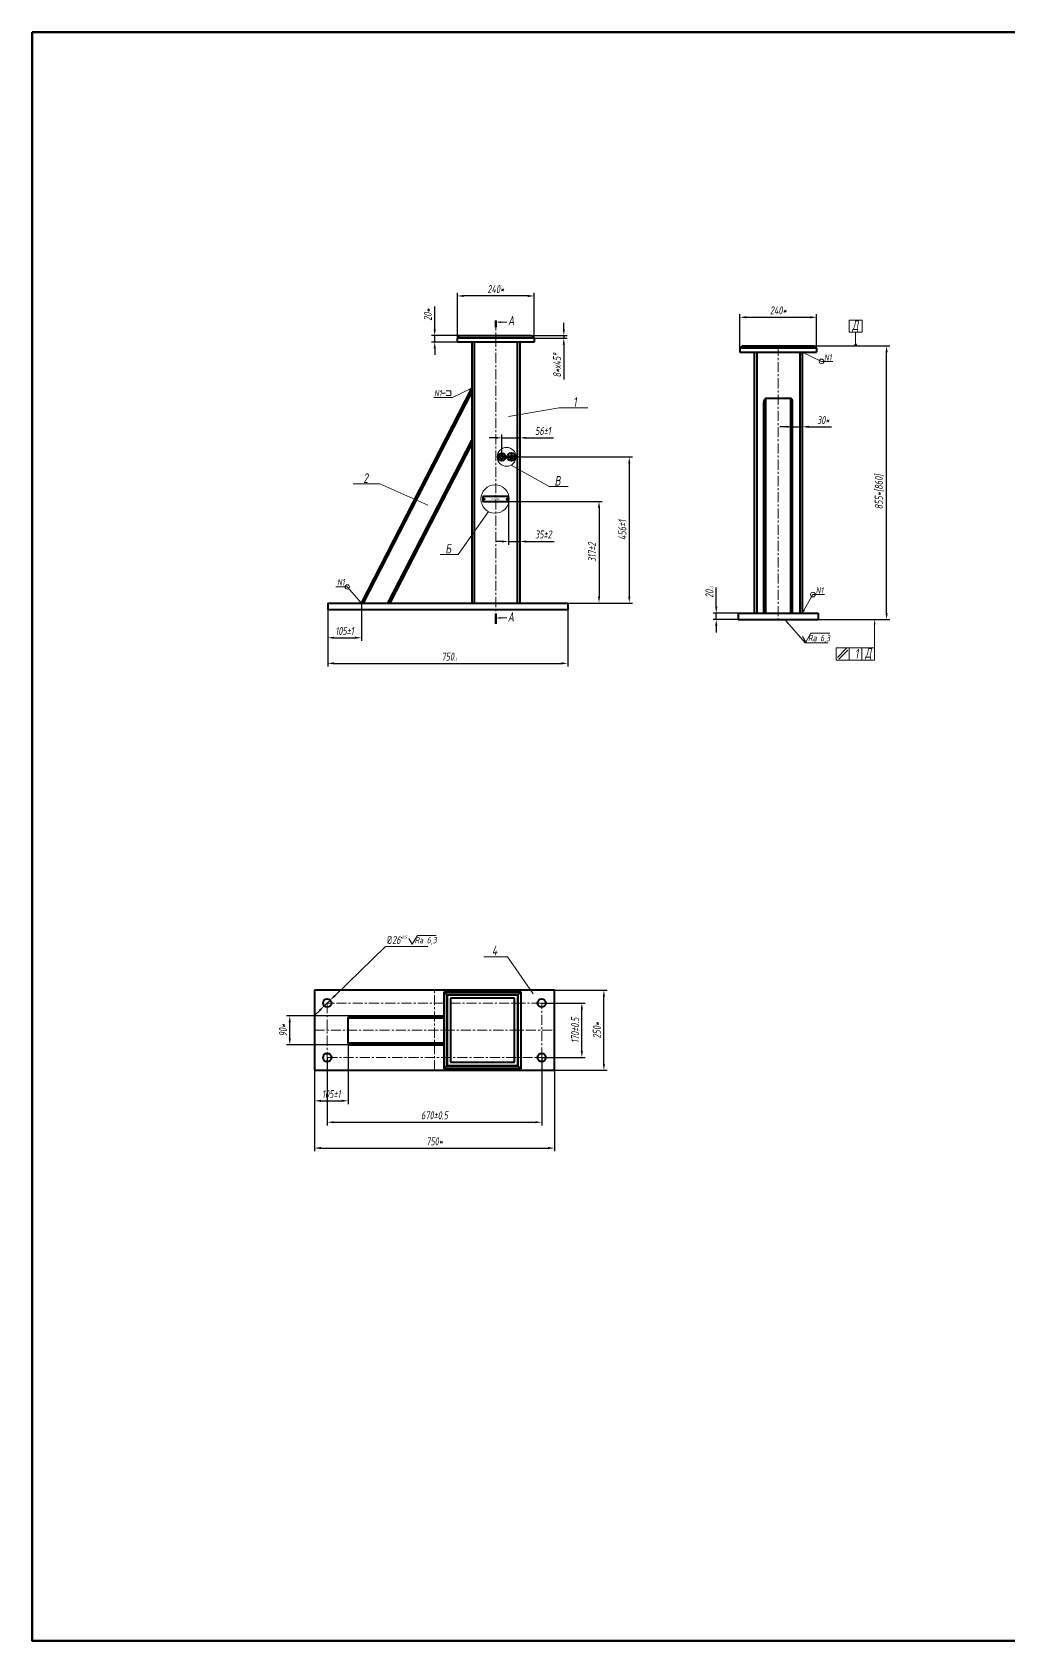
# Model space of a CAD drawing. Header units: millimetres. Extents: x 46486 to 69721, y 30372 to 52690.
# Drawn here: x 46486 to 49537, y 31517 to 36541 of the extents above; entities that cross this region are included whole.
import ezdxf

# ---------------------------------------------------------------- set-up
doc = ezdxf.new("R2010")
doc.units = ezdxf.units.MM
doc.linetypes.add('CENTER', pattern=[50.8, 31.75, -6.35, 6.35, -6.35])
doc.layers.add('РАЗМЕРЫ', color=7, linetype='Continuous', lineweight=18)
doc.styles.get("Standard").update_dxf_attribs({"font": 'simplex.shx', "width": 0.7, "oblique": 10})
doc.dimstyles.new('STAND1', dxfattribs={"dimtxt": 5, "dimasz": 4, "dimexe": 2, "dimexo": 0, "dimgap": 2, "dimtad": 1, "dimdec": 0, "dimzin": 0, "dimdsep": 46, "dimtxsty": 'Standard', "dimcen": 0, "dimadec": 0, "dimazin": 0, "dimtfac": 1, "dimtdec": 0, "dimtmove": 0, "dimatfit": 3, "dimfxl": 3, "dimtolj": 1, "dimtzin": 0, "dimarcsym": 1})
doc.dimstyles.new('Stand2', dxfattribs={"dimtxt": 10, "dimasz": 8, "dimexe": 4, "dimexo": 0, "dimgap": 4, "dimtad": 1, "dimdec": 0, "dimzin": 0, "dimdsep": 46, "dimtxsty": 'Standard', "dimcen": 0, "dimadec": 0, "dimazin": 0, "dimtfac": 1, "dimtdec": 0, "dimtmove": 0, "dimatfit": 3, "dimfxl": 0.18, "dimtolj": 1, "dimtzin": 0, "dimarcsym": 0})
doc.dimstyles.new('Stand4', dxfattribs={"dimtxt": 20, "dimasz": 16, "dimexe": 8, "dimexo": 0, "dimgap": 8, "dimtad": 1, "dimdec": 0, "dimzin": 0, "dimdsep": 46, "dimtxsty": 'Standard', "dimcen": 0, "dimadec": 0, "dimazin": 0, "dimtfac": 1, "dimtdec": 0, "dimtmove": 0, "dimatfit": 3, "dimfxl": 0.18, "dimtolj": 1, "dimtzin": 0, "dimarcsym": 0})
doc.dimstyles.new('Stand5', dxfattribs={"dimtxt": 25, "dimasz": 20, "dimexe": 10, "dimexo": 0, "dimgap": 8, "dimtad": 1, "dimdec": 0, "dimzin": 0, "dimdsep": 46, "dimtxsty": 'Standard', "dimcen": 0, "dimadec": 0, "dimazin": 0, "dimtfac": 1, "dimtdec": 0, "dimtmove": 0, "dimatfit": 3, "dimfxl": 0.18, "dimtolj": 1, "dimtzin": 0, "dimarcsym": 0})

# ---------------------------------------------------------------- blocks, each defined once
blk = doc.blocks.new('*D5981')
at = {"layer": 'РАЗМЕРЫ', "color": 0, "lineweight": 18, "insert": (47807.2, 34580.7), "char_height": 10, "attachment_point": 5, "rotation": 359.8985}
blk.add_mtext('\\A1;-1', dxfattribs=at)
blk = doc.blocks.new('*D5982')
at = {"layer": 'РАЗМЕРЫ', "color": 0, "lineweight": 18, "insert": (47981.3, 34714.2), "char_height": 30, "attachment_point": 5, "rotation": 359.8985}
blk.add_mtext('\\A1;А', dxfattribs=at)
blk = doc.blocks.new('*D5983')
at = {"layer": 'РАЗМЕРЫ', "color": 0, "lineweight": 18, "insert": (47982, 35639.6), "char_height": 30, "attachment_point": 5, "rotation": 359.8985}
blk.add_mtext('\\A1;А', dxfattribs=at)
blk = doc.blocks.new('*D5984')
at = {"layer": 'РАЗМЕРЫ', "color": 0, "lineweight": 18, "insert": (47753.4, 35412.8), "char_height": 20, "attachment_point": 5, "rotation": 359.8985}
blk.add_mtext('\\A1;N1', dxfattribs=at)
blk = doc.blocks.new('*D5985')
at = {"layer": 'РАЗМЕРЫ', "color": 0, "lineweight": 18, "insert": (48971.6, 35524.3), "char_height": 20, "attachment_point": 5, "rotation": 359.8985}
blk.add_mtext('\\A1;N1', dxfattribs=at)
blk = doc.blocks.new('*D5986')
at = {"layer": 'РАЗМЕРЫ', "color": 0, "lineweight": 18, "insert": (48945.8, 34797.3), "char_height": 20, "attachment_point": 5, "rotation": 359.8985}
blk.add_mtext('\\A1;N1', dxfattribs=at)
blk = doc.blocks.new('*D5987')
at = {"layer": 'РАЗМЕРЫ', "color": 0, "lineweight": 18, "insert": (48181.3, 35385.9), "char_height": 30, "attachment_point": 5, "rotation": 359.8985}
blk.add_mtext('\\A1;1', dxfattribs=at)
blk = doc.blocks.new('*D5988')
at = {"layer": 'РАЗМЕРЫ', "color": 0, "lineweight": 18, "insert": (47527.7, 35147.9), "char_height": 30, "attachment_point": 5, "rotation": 359.8985}
blk.add_mtext('\\A1;2', dxfattribs=at)
blk = doc.blocks.new('*D5989')
at = {"layer": 'РАЗМЕРЫ', "color": 0, "lineweight": 18, "insert": (49057.5, 35622), "char_height": 30, "attachment_point": 5, "rotation": 359.8985}
blk.add_mtext('\\A1;Д', dxfattribs=at)
blk = doc.blocks.new('*D5990')
at = {"layer": 'РАЗМЕРЫ', "color": 0, "lineweight": 18, "insert": (49098, 34599.1), "char_height": 30, "attachment_point": 5, "rotation": 359.8985}
blk.add_mtext('\\A1;Д', dxfattribs=at)
blk = doc.blocks.new('*D5991')
at = {"layer": 'РАЗМЕРЫ', "color": 0, "lineweight": 18, "insert": (49061.7, 34599.3), "char_height": 30, "attachment_point": 5, "rotation": 359.8985}
blk.add_mtext('\\A1;1', dxfattribs=at)
blk = doc.blocks.new('*D5992')
at = {"layer": 'РАЗМЕРЫ', "color": 0, "lineweight": 18, "insert": (48944.4, 34646.1), "char_height": 20, "attachment_point": 5, "rotation": 359.8985}
blk.add_mtext('\\A1;Ra 6,3', dxfattribs=at)
blk = doc.blocks.new('*D5993')
at = {"layer": 'РАЗМЕРЫ', "color": 0, "lineweight": 18, "insert": (48609.8, 34804), "char_height": 10, "attachment_point": 5, "rotation": 89.8985}
blk.add_mtext('\\A1;-1', dxfattribs=at)
blk = doc.blocks.new('*D6054')
at = {"layer": 'РАЗМЕРЫ', "color": 0, "lineweight": 18, "insert": (47785.5, 34927.7), "char_height": 30, "attachment_point": 5, "rotation": 359.8985}
blk.add_mtext('\\A1;Б', dxfattribs=at)
blk = doc.blocks.new('*D6055')
at = {"layer": 'РАЗМЕРЫ', "color": 0, "lineweight": 18, "insert": (48127.1, 35139.4), "char_height": 30, "attachment_point": 5, "rotation": 359.8985}
blk.add_mtext('\\A1;В', dxfattribs=at)
blk = doc.blocks.new('*D6061')
at = {"layer": 'РАЗМЕРЫ', "color": 0, "lineweight": 18, "insert": (47450.3, 34822.8), "char_height": 20, "attachment_point": 5, "rotation": 359.8985}
blk.add_mtext('\\A1;N1', dxfattribs=at)
blk = doc.blocks.new('*D6066')
at = {"layer": 'РАЗМЕРЫ', "color": 0, "lineweight": 18, "insert": (47930.3, 33672.5), "char_height": 30, "attachment_point": 5, "rotation": 359.8985}
blk.add_mtext('\\A1;4', dxfattribs=at)
blk = doc.blocks.new('*D6067')
at = {"layer": 'РАЗМЕРЫ', "color": 0, "lineweight": 18, "insert": (47615.5, 33705.5), "char_height": 25, "attachment_point": 5, "rotation": 359.8985}
blk.add_mtext('\\A1;{\\Q0;%%C}26', dxfattribs=at)
blk = doc.blocks.new('*D6068')
at = {"layer": 'РАЗМЕРЫ', "color": 0, "lineweight": 18, "insert": (47715.1, 33702.6), "char_height": 20, "attachment_point": 5, "rotation": 359.8985}
blk.add_mtext('\\A1;Ra 6,3', dxfattribs=at)
blk = doc.blocks.new('*D6069')
at = {"layer": 'РАЗМЕРЫ', "color": 0, "lineweight": 18, "insert": (47646.4, 33712.8), "char_height": 10, "attachment_point": 5, "rotation": 359.8985}
blk.add_mtext('\\A1;-0,5', dxfattribs=at)
blk = doc.blocks.new('*D6114')
at = {"layer": 'DEFPOINTS', "color": 0, "lineweight": 18}
for p in [(47743.5, 35592.8), (47814.5, 35572.8), (47822.5, 35592.8)]:
    blk.add_point(p, dxfattribs=at)
at = {"layer": 'РАЗМЕРЫ', "color": 0, "lineweight": -2}
for p, q in [((47743.5, 35612.8), (47743.5, 35684)), ((47743.5, 35612.8), (47743.5, 35684)), ((47822.5, 35592.8), (47733.5, 35592.8)), ((47814.5, 35572.8), (47733.5, 35572.8)), ((47743.5, 35572.8), (47743.5, 35592.8)), ((47743.5, 35552.8), (47743.5, 35532.8))]:
    blk.add_line(p, q, dxfattribs=at)
at = {"layer": 'РАЗМЕРЫ', "color": 0, "lineweight": 18}
for points in [[(47740.1, 35612.8), (47746.8, 35612.8), (47743.5, 35592.8)], [(47746.8, 35552.8), (47740.1, 35552.8), (47743.5, 35572.8)]]:
    blk.add_solid(points, dxfattribs=at)
at = {"layer": 'РАЗМЕРЫ', "color": 0, "lineweight": 18, "insert": (47722, 35658.4), "char_height": 25, "attachment_point": 5, "rotation": 90}
blk.add_mtext('\\A1;20*', dxfattribs=at)
blk = doc.blocks.new('*D6115')
at = {"layer": 'DEFPOINTS', "color": 0, "lineweight": 18}
for p in [(47814.1, 35716.8), (47814.1, 35572.8), (48054.1, 35572.8)]:
    blk.add_point(p, dxfattribs=at)
at = {"layer": 'РАЗМЕРЫ', "color": 0, "lineweight": -2}
for p, q in [((47814.1, 35572.8), (47814.1, 35726.8)), ((48054.1, 35572.8), (48054.1, 35726.8)), ((48034.1, 35716.8), (47834.1, 35716.8))]:
    blk.add_line(p, q, dxfattribs=at)
at = {"layer": 'РАЗМЕРЫ', "color": 0, "lineweight": 18}
for points in [[(47834.1, 35720.1), (47834.1, 35713.4), (47814.1, 35716.8)], [(48034.1, 35713.4), (48034.1, 35720.1), (48054.1, 35716.8)]]:
    blk.add_solid(points, dxfattribs=at)
at = {"layer": 'РАЗМЕРЫ', "color": 0, "lineweight": 18, "insert": (47934.1, 35738.2), "char_height": 25, "attachment_point": 5}
blk.add_mtext('\\A1;240*', dxfattribs=at)
blk = doc.blocks.new('*D6118')
at = {"layer": 'DEFPOINTS', "color": 0, "lineweight": 18}
for p in [(48046.1, 35592.8), (48054.1, 35584.8), (48146.8, 35584.8)]:
    blk.add_point(p, dxfattribs=at)
at = {"layer": 'РАЗМЕРЫ', "color": 0, "lineweight": -2}
for p, q in [((48146.8, 35612.8), (48146.8, 35632.8)), ((48046.1, 35592.8), (48156.8, 35592.8)), ((48054.1, 35584.8), (48156.8, 35584.8)), ((48146.8, 35592.8), (48146.8, 35584.8)), ((48146.8, 35564.8), (48146.8, 35455.5)), ((48146.8, 35564.8), (48146.8, 35455.5))]:
    blk.add_line(p, q, dxfattribs=at)
at = {"layer": 'РАЗМЕРЫ', "color": 0, "lineweight": 18}
for points in [[(48143.4, 35612.8), (48150.1, 35612.8), (48146.8, 35592.8)], [(48150.1, 35564.8), (48143.4, 35564.8), (48146.8, 35584.8)]]:
    blk.add_solid(points, dxfattribs=at)
at = {"layer": 'РАЗМЕРЫ', "color": 0, "lineweight": 18, "insert": (48125.8, 35500.1), "char_height": 25, "attachment_point": 5, "rotation": 90}
blk.add_mtext('\\A1;8*х45%%d', dxfattribs=at)
blk = doc.blocks.new('*D6121')
at = {"layer": 'DEFPOINTS', "color": 0, "lineweight": 18}
for p in [(47409.1, 34747.8), (47514.2, 34757.8), (47514.2, 34649.3)]:
    blk.add_point(p, dxfattribs=at)
at = {"layer": 'РАЗМЕРЫ', "color": 0, "lineweight": -2}
for p, q in [((47409.1, 34747.8), (47409.1, 34639.3)), ((47514.2, 34757.8), (47514.2, 34639.3)), ((47429.1, 34649.3), (47494.2, 34649.3))]:
    blk.add_line(p, q, dxfattribs=at)
at = {"layer": 'РАЗМЕРЫ', "color": 0, "lineweight": 18}
for points in [[(47429.1, 34652.7), (47429.1, 34646), (47409.1, 34649.3)], [(47494.2, 34646), (47494.2, 34652.7), (47514.2, 34649.3)]]:
    blk.add_solid(points, dxfattribs=at)
at = {"layer": 'РАЗМЕРЫ', "color": 0, "lineweight": 18, "insert": (47461.6, 34670.4), "char_height": 25, "attachment_point": 5}
blk.add_mtext('\\A1;105%%p1', dxfattribs=at)
blk = doc.blocks.new('*D6122')
at = {"layer": 'DEFPOINTS', "color": 0, "lineweight": 18}
for p in [(47409.1, 34737.8), (48159.1, 34737.8), (48159.1, 34569.4)]:
    blk.add_point(p, dxfattribs=at)
at = {"layer": 'РАЗМЕРЫ', "color": 0, "lineweight": -2}
for p, q in [((47409.1, 34737.8), (47409.1, 34559.4)), ((48159.1, 34737.8), (48159.1, 34559.4)), ((47429.1, 34569.4), (48139.1, 34569.4))]:
    blk.add_line(p, q, dxfattribs=at)
at = {"layer": 'РАЗМЕРЫ', "color": 0, "lineweight": 18}
for points in [[(47429.1, 34572.8), (47429.1, 34566.1), (47409.1, 34569.4)], [(48139.1, 34566.1), (48139.1, 34572.8), (48159.1, 34569.4)]]:
    blk.add_solid(points, dxfattribs=at)
at = {"layer": 'РАЗМЕРЫ', "color": 0, "lineweight": 18, "insert": (47784.1, 34590.4), "char_height": 25, "attachment_point": 5}
blk.add_mtext('\\A1;750', dxfattribs=at)
blk = doc.blocks.new('*D6123')
at = {"layer": 'РАЗМЕРЫ', "color": 0, "lineweight": 18, "insert": (47933.3, 35082.3), "char_height": 5, "attachment_point": 5, "rotation": 359.6202}
blk.add_mtext('\\A1;2А.012.003', dxfattribs=at)
blk = doc.blocks.new('*D6126')
at = {"layer": 'DEFPOINTS', "color": 0, "lineweight": 18}
for p in [(47973.4, 35075.1), (48157.6, 34757.8), (48256.7, 34757.8)]:
    blk.add_point(p, dxfattribs=at)
at = {"layer": 'РАЗМЕРЫ', "color": 0, "lineweight": -2}
for p, q in [((47973.4, 35075.1), (48266.7, 35075.1)), ((48256.7, 35055.1), (48256.7, 34777.8)), ((48157.6, 34757.8), (48266.7, 34757.8))]:
    blk.add_line(p, q, dxfattribs=at)
at = {"layer": 'РАЗМЕРЫ', "color": 0, "lineweight": 18}
for points in [[(48260.1, 35055.1), (48253.4, 35055.1), (48256.7, 35075.1)], [(48253.4, 34777.8), (48260.1, 34777.8), (48256.7, 34757.8)]]:
    blk.add_solid(points, dxfattribs=at)
at = {"layer": 'РАЗМЕРЫ', "color": 0, "lineweight": 18, "insert": (48234.8, 34916.4), "char_height": 25, "attachment_point": 5, "rotation": 90}
blk.add_mtext('\\A1;317%%p2', dxfattribs=at)
blk = doc.blocks.new('*D6127')
at = {"layer": 'DEFPOINTS', "color": 0, "lineweight": 18}
for p in [(47973.6, 35080.7), (48009.1, 35067.3), (48009.1, 34949.9)]:
    blk.add_point(p, dxfattribs=at)
at = {"layer": 'РАЗМЕРЫ', "color": 0, "lineweight": -2}
for p, q in [((47973.6, 35080.7), (47973.6, 34939.9)), ((48009.1, 35067.3), (48009.1, 34939.9)), ((47953.6, 34949.9), (47933.6, 34949.9)), ((47973.6, 34949.9), (48009.1, 34949.9)), ((48029.1, 34949.9), (48116.6, 34949.9)), ((48029.1, 34949.9), (48116.6, 34949.9))]:
    blk.add_line(p, q, dxfattribs=at)
at = {"layer": 'РАЗМЕРЫ', "color": 0, "lineweight": 18}
for points in [[(47953.6, 34946.5), (47953.6, 34953.2), (47973.6, 34949.9)], [(48029.1, 34953.2), (48029.1, 34946.5), (48009.1, 34949.9)]]:
    blk.add_solid(points, dxfattribs=at)
at = {"layer": 'РАЗМЕРЫ', "color": 0, "lineweight": 18, "insert": (48082.8, 34971.8), "char_height": 25, "attachment_point": 5}
blk.add_mtext('\\A1;35%%p2', dxfattribs=at)
blk = doc.blocks.new('*D6128')
at = {"layer": 'DEFPOINTS', "color": 0, "lineweight": 18}
for p in [(48009.1, 35273.6), (48009.1, 35235.6), (47953.2, 35214.1)]:
    blk.add_point(p, dxfattribs=at)
at = {"layer": 'РАЗМЕРЫ', "color": 0, "lineweight": -2}
for p, q in [((47933.2, 35273.6), (47913.2, 35273.6)), ((47953.2, 35214.1), (47953.2, 35283.6)), ((47953.2, 35273.6), (48009.1, 35273.6)), ((48009.1, 35235.6), (48009.1, 35283.6)), ((48029.1, 35273.6), (48114.1, 35273.6)), ((48029.1, 35273.6), (48114.1, 35273.6))]:
    blk.add_line(p, q, dxfattribs=at)
at = {"layer": 'РАЗМЕРЫ', "color": 0, "lineweight": 18}
for points in [[(47933.2, 35270.3), (47933.2, 35276.9), (47953.2, 35273.6)], [(48029.1, 35276.9), (48029.1, 35270.3), (48009.1, 35273.6)]]:
    blk.add_solid(points, dxfattribs=at)
at = {"layer": 'РАЗМЕРЫ', "color": 0, "lineweight": 18, "insert": (48081.6, 35295.3), "char_height": 25, "attachment_point": 5}
blk.add_mtext('\\A1;56%%p1', dxfattribs=at)
blk = doc.blocks.new('*D6129')
at = {"layer": 'DEFPOINTS', "color": 0, "lineweight": 18}
for p in [(47953.2, 35214.1), (48113, 34757.8), (48351.3, 34757.8)]:
    blk.add_point(p, dxfattribs=at)
at = {"layer": 'РАЗМЕРЫ', "color": 0, "lineweight": -2}
for p, q in [((47953.2, 35214.1), (48361.3, 35214.1)), ((48351.3, 35194.1), (48351.3, 34777.8)), ((48113, 34757.8), (48361.3, 34757.8))]:
    blk.add_line(p, q, dxfattribs=at)
at = {"layer": 'РАЗМЕРЫ', "color": 0, "lineweight": 18}
for points in [[(48354.6, 35194.1), (48347.9, 35194.1), (48351.3, 35214.1)], [(48347.9, 34777.8), (48354.6, 34777.8), (48351.3, 34757.8)]]:
    blk.add_solid(points, dxfattribs=at)
at = {"layer": 'РАЗМЕРЫ', "color": 0, "lineweight": 18, "insert": (48329.5, 34985.9), "char_height": 25, "attachment_point": 5, "rotation": 90}
blk.add_mtext('\\A1;456%%p1', dxfattribs=at)
blk = doc.blocks.new('*D6130')
at = {"layer": 'DEFPOINTS', "color": 0, "lineweight": 18}
for p in [(48861.7, 35308.2), (48891.7, 35308.2), (48891.7, 35308.2)]:
    blk.add_point(p, dxfattribs=at)
at = {"layer": 'РАЗМЕРЫ', "color": 0, "lineweight": -2}
for p, q in [((48841.7, 35308.2), (48821.7, 35308.2)), ((48861.7, 35308.2), (48861.7, 35318.2)), ((48861.7, 35308.2), (48891.7, 35308.2)), ((48891.7, 35308.2), (48891.7, 35318.2)), ((48911.7, 35308.2), (48982.9, 35308.2)), ((48911.7, 35308.2), (48982.9, 35308.2))]:
    blk.add_line(p, q, dxfattribs=at)
at = {"layer": 'РАЗМЕРЫ', "color": 0, "lineweight": 18}
for points in [[(48841.7, 35304.8), (48841.7, 35311.5), (48861.7, 35308.2)], [(48911.7, 35311.5), (48911.7, 35304.8), (48891.7, 35308.2)]]:
    blk.add_solid(points, dxfattribs=at)
at = {"layer": 'РАЗМЕРЫ', "color": 0, "lineweight": 18, "insert": (48957.3, 35329.2), "char_height": 25, "attachment_point": 5}
blk.add_mtext('\\A1;30*', dxfattribs=at)
blk = doc.blocks.new('*D6131')
at = {"layer": 'DEFPOINTS', "color": 0, "lineweight": 18}
for p in [(48936.7, 35650.3), (48696.7, 35541.2), (48936.7, 35541.2)]:
    blk.add_point(p, dxfattribs=at)
at = {"layer": 'РАЗМЕРЫ', "color": 0, "lineweight": -2}
for p, q in [((48696.7, 35541.2), (48696.7, 35660.3)), ((48716.7, 35650.3), (48916.7, 35650.3)), ((48936.7, 35541.2), (48936.7, 35660.3))]:
    blk.add_line(p, q, dxfattribs=at)
at = {"layer": 'РАЗМЕРЫ', "color": 0, "lineweight": 18}
for points in [[(48716.7, 35653.6), (48716.7, 35646.9), (48696.7, 35650.3)], [(48916.7, 35646.9), (48916.7, 35653.6), (48936.7, 35650.3)]]:
    blk.add_solid(points, dxfattribs=at)
at = {"layer": 'РАЗМЕРЫ', "color": 0, "lineweight": 18, "insert": (48816.7, 35671.7), "char_height": 25, "attachment_point": 5}
blk.add_mtext('\\A1;240*', dxfattribs=at)
blk = doc.blocks.new('*D6132')
at = {"layer": 'DEFPOINTS', "color": 0, "lineweight": 18}
for p in [(48623, 34726.2), (48692.2, 34726.2), (48692.2, 34706.2)]:
    blk.add_point(p, dxfattribs=at)
at = {"layer": 'РАЗМЕРЫ', "color": 0, "lineweight": -2}
for p, q in [((48623, 34746.2), (48623, 34806.7)), ((48623, 34746.2), (48623, 34806.7)), ((48692.2, 34726.2), (48613, 34726.2)), ((48623, 34706.2), (48623, 34726.2)), ((48692.2, 34706.2), (48613, 34706.2)), ((48623, 34686.2), (48623, 34666.2))]:
    blk.add_line(p, q, dxfattribs=at)
at = {"layer": 'РАЗМЕРЫ', "color": 0, "lineweight": 18}
for points in [[(48619.7, 34746.2), (48626.4, 34746.2), (48623, 34726.2)], [(48626.4, 34686.2), (48619.7, 34686.2), (48623, 34706.2)]]:
    blk.add_solid(points, dxfattribs=at)
at = {"layer": 'РАЗМЕРЫ', "color": 0, "lineweight": 18, "insert": (48601.6, 34786.5), "char_height": 25, "attachment_point": 5, "rotation": 90}
blk.add_mtext('\\A1;20', dxfattribs=at)
blk = doc.blocks.new('*D6133')
at = {"layer": 'DEFPOINTS', "color": 0, "lineweight": 18}
for p in [(48857.7, 35561.2), (49155.2, 35561.2), (48861.7, 34706.2)]:
    blk.add_point(p, dxfattribs=at)
at = {"layer": 'РАЗМЕРЫ', "color": 0, "lineweight": -2}
for p, q in [((48857.7, 35561.2), (49165.2, 35561.2)), ((49155.2, 34726.2), (49155.2, 35541.2)), ((48861.7, 34706.2), (49165.2, 34706.2))]:
    blk.add_line(p, q, dxfattribs=at)
at = {"layer": 'РАЗМЕРЫ', "color": 0, "lineweight": 18}
for points in [[(49158.6, 35541.2), (49151.9, 35541.2), (49155.2, 35561.2)], [(49151.9, 34726.2), (49158.6, 34726.2), (49155.2, 34706.2)]]:
    blk.add_solid(points, dxfattribs=at)
at = {"layer": 'РАЗМЕРЫ', "color": 0, "lineweight": 18, "insert": (49132.2, 35104.9), "char_height": 25, "attachment_point": 5, "rotation": 90}
blk.add_mtext('\\A1;855*[860]', dxfattribs=at)
blk = doc.blocks.new('*D6136')
at = {"layer": 'DEFPOINTS', "color": 0, "lineweight": 18}
for p in [(47290.5, 33468.4), (47480.1, 33468.4), (47480.1, 33378.4)]:
    blk.add_point(p, dxfattribs=at)
at = {"layer": 'РАЗМЕРЫ', "color": 0, "lineweight": -2}
for p, q in [((47480.1, 33468.4), (47280.5, 33468.4)), ((47290.5, 33398.4), (47290.5, 33448.4)), ((47480.1, 33378.4), (47280.5, 33378.4))]:
    blk.add_line(p, q, dxfattribs=at)
at = {"layer": 'РАЗМЕРЫ', "color": 0, "lineweight": 18}
for points in [[(47293.9, 33448.4), (47287.2, 33448.4), (47290.5, 33468.4)], [(47287.2, 33398.4), (47293.9, 33398.4), (47290.5, 33378.4)]]:
    blk.add_solid(points, dxfattribs=at)
at = {"layer": 'РАЗМЕРЫ', "color": 0, "lineweight": 18, "insert": (47269.3, 33423.4), "char_height": 25, "attachment_point": 5, "rotation": 90}
blk.add_mtext('\\A1;90*', dxfattribs=at)
blk = doc.blocks.new('*D6138')
at = {"layer": 'DEFPOINTS', "color": 0, "lineweight": 18}
for p in [(47472.8, 33384.5), (47367.7, 33298.9), (47472.8, 33203.1)]:
    blk.add_point(p, dxfattribs=at)
at = {"layer": 'РАЗМЕРЫ', "color": 0, "lineweight": -2}
for p, q in [((47472.8, 33384.5), (47472.8, 33193.1)), ((47367.7, 33298.9), (47367.7, 33193.1)), ((47387.7, 33203.1), (47452.8, 33203.1))]:
    blk.add_line(p, q, dxfattribs=at)
at = {"layer": 'РАЗМЕРЫ', "color": 0, "lineweight": 18}
for points in [[(47387.7, 33206.4), (47387.7, 33199.8), (47367.7, 33203.1)], [(47452.8, 33199.8), (47452.8, 33206.4), (47472.8, 33203.1)]]:
    blk.add_solid(points, dxfattribs=at)
at = {"layer": 'РАЗМЕРЫ', "color": 0, "lineweight": 18, "insert": (47420.2, 33224.1), "char_height": 25, "attachment_point": 5}
blk.add_mtext('\\A1;105%%p1', dxfattribs=at)
blk = doc.blocks.new('*D6139')
at = {"layer": 'DEFPOINTS', "color": 0, "lineweight": 18}
for p in [(47407.7, 33338.4), (48077.7, 33338.4), (48077.7, 33136.2)]:
    blk.add_point(p, dxfattribs=at)
at = {"layer": 'РАЗМЕРЫ', "color": 0, "lineweight": -2}
for p, q in [((47407.7, 33338.4), (47407.7, 33126.2)), ((48077.7, 33338.4), (48077.7, 33126.2)), ((47427.7, 33136.2), (48057.7, 33136.2))]:
    blk.add_line(p, q, dxfattribs=at)
at = {"layer": 'РАЗМЕРЫ', "color": 0, "lineweight": 18}
for points in [[(47427.7, 33139.5), (47427.7, 33132.9), (47407.7, 33136.2)], [(48057.7, 33132.9), (48057.7, 33139.5), (48077.7, 33136.2)]]:
    blk.add_solid(points, dxfattribs=at)
at = {"layer": 'РАЗМЕРЫ', "color": 0, "lineweight": 18, "insert": (47742.7, 33157.9), "char_height": 25, "attachment_point": 5}
blk.add_mtext('\\A1;670%%p0.5', dxfattribs=at)
blk = doc.blocks.new('*D6140')
at = {"layer": 'DEFPOINTS', "color": 0, "lineweight": 18}
for p in [(47367.7, 33298.4), (48117.7, 33298.4), (48117.7, 33055.5)]:
    blk.add_point(p, dxfattribs=at)
at = {"layer": 'РАЗМЕРЫ', "color": 0, "lineweight": -2}
for p, q in [((47367.7, 33298.4), (47367.7, 33045.5)), ((48117.7, 33298.4), (48117.7, 33045.5)), ((47387.7, 33055.5), (48097.7, 33055.5))]:
    blk.add_line(p, q, dxfattribs=at)
at = {"layer": 'РАЗМЕРЫ', "color": 0, "lineweight": 18}
for points in [[(47387.7, 33058.9), (47387.7, 33052.2), (47367.7, 33055.5)], [(48097.7, 33052.2), (48097.7, 33058.9), (48117.7, 33055.5)]]:
    blk.add_solid(points, dxfattribs=at)
at = {"layer": 'РАЗМЕРЫ', "color": 0, "lineweight": 18, "insert": (47742.7, 33076.6), "char_height": 25, "attachment_point": 5}
blk.add_mtext('\\A1;750*', dxfattribs=at)
blk = doc.blocks.new('*D6141')
at = {"layer": 'РАЗМЕРЫ', "color": 0, "lineweight": -2}
for p, q in [((47431.3, 33531.3), (47589.8, 33684.8)), ((47398.3, 33499.3), (47417, 33517.4)), ((47384, 33485.4), (47369.6, 33471.5))]:
    blk.add_line(p, q, dxfattribs=at)
at = {"layer": 'РАЗМЕРЫ', "color": 0, "lineweight": 18}
for points in [[(47429, 33533.7), (47433.7, 33528.9), (47417, 33517.4)], [(47386.3, 33483), (47381.6, 33487.8), (47398.3, 33499.3)]]:
    blk.add_solid(points, dxfattribs=at)
at = {"layer": 'РАЗМЕРЫ', "color": 0, "lineweight": 18, "insert": (47564.7, 33689.1), "char_height": 25, "attachment_point": 5, "rotation": 44.0982}
blk.add_mtext('\\A1;  ', dxfattribs=at)
blk = doc.blocks.new('*D6142')
at = {"layer": 'DEFPOINTS', "color": 0, "lineweight": 18}
for p in [(48077.7, 33508.4), (48203.1, 33508.4), (48077.7, 33338.4)]:
    blk.add_point(p, dxfattribs=at)
at = {"layer": 'РАЗМЕРЫ', "color": 0, "lineweight": -2}
for p, q in [((48077.7, 33508.4), (48213.1, 33508.4)), ((48203.1, 33358.4), (48203.1, 33488.4)), ((48077.7, 33338.4), (48213.1, 33338.4))]:
    blk.add_line(p, q, dxfattribs=at)
at = {"layer": 'РАЗМЕРЫ', "color": 0, "lineweight": 18}
for points in [[(48206.4, 33488.4), (48199.7, 33488.4), (48203.1, 33508.4)], [(48199.7, 33358.4), (48206.4, 33358.4), (48203.1, 33338.4)]]:
    blk.add_solid(points, dxfattribs=at)
at = {"layer": 'РАЗМЕРЫ', "color": 0, "lineweight": 18, "insert": (48182, 33423.4), "char_height": 25, "attachment_point": 5, "rotation": 90}
blk.add_mtext('\\A1;170%%p0.5', dxfattribs=at)
blk = doc.blocks.new('*D6143')
at = {"layer": 'DEFPOINTS', "color": 0, "lineweight": 18}
for p in [(48117.7, 33548.4), (48271.9, 33548.4), (48117.7, 33298.4)]:
    blk.add_point(p, dxfattribs=at)
at = {"layer": 'РАЗМЕРЫ', "color": 0, "lineweight": -2}
for p, q in [((48117.7, 33548.4), (48281.9, 33548.4)), ((48271.9, 33318.4), (48271.9, 33528.4)), ((48117.7, 33298.4), (48281.9, 33298.4))]:
    blk.add_line(p, q, dxfattribs=at)
at = {"layer": 'РАЗМЕРЫ', "color": 0, "lineweight": 18}
for points in [[(48275.3, 33528.4), (48268.6, 33528.4), (48271.9, 33548.4)], [(48268.6, 33318.4), (48275.3, 33318.4), (48271.9, 33298.4)]]:
    blk.add_solid(points, dxfattribs=at)
at = {"layer": 'РАЗМЕРЫ', "color": 0, "lineweight": 18, "insert": (48249.9, 33423.4), "char_height": 25, "attachment_point": 5, "rotation": 90}
blk.add_mtext('\\A1;250*', dxfattribs=at)

msp = doc.modelspace()

# ---------------------------------------------------------------- hatches: boundary and pattern name
at = {"layer": 'РАЗМЕРЫ', "lineweight": 18}
h = msp.add_hatch(color=0, dxfattribs=at)
h.dxf.hatch_style = 1
h.paths.add_polyline_path([(47950.06, 35632.36), (47934.06, 35635.05), (47950.07, 35637.69)])
h = msp.add_hatch(color=256, dxfattribs=at)
h.dxf.hatch_style = 1
h.paths.add_polyline_path([(49065.34, 35561.21), (49052.07, 35561.21), (49058.47, 35570.69)])
h = msp.add_hatch(color=0, dxfattribs=at)
h.dxf.hatch_style = 1
h.paths.add_polyline_path([(48903.43, 35539.23), (48900.58, 35536.94), (48891.68, 35541.21)])
h = msp.add_hatch(color=0, dxfattribs=at)
h.dxf.hatch_style = 1
h.paths.add_polyline_path([(47847.31, 35426.3), (47850.17, 35424.02), (47859.06, 35428.28)])
h = msp.add_hatch(color=0, dxfattribs=at)
h.dxf.hatch_style = 1
h.paths.add_polyline_path([(47504.2, 34764.2), (47507.72, 34765.18), (47514.22, 34757.76)])
h = msp.add_hatch(color=0, dxfattribs=at)
h.dxf.hatch_style = 1
h.paths.add_polyline_path([(48900.26, 34734.48), (48896.61, 34734.75), (48891.68, 34726.21)])
h = msp.add_hatch(color=0, dxfattribs=at)
h.dxf.hatch_style = 1
h.paths.add_polyline_path([(47950.06, 34708.38), (47934.06, 34711.08), (47950.07, 34713.72)])
h = msp.add_hatch(color=0, dxfattribs=at)
h.dxf.hatch_style = 1
h.paths.add_polyline_path([(48849.54, 34695.98), (48845.54, 34692.45), (48836.95, 34706.21)])
h = msp.add_hatch(color=0, dxfattribs=at)
h.dxf.hatch_style = 1
h.paths.add_polyline_path([(49117.86, 34706.21), (49120.53, 34690.21), (49117.86, 34690.21), (49115.2, 34690.21)])

# ---------------------------------------------------------------- linework, layer by layer
at = {"color": 7, "linetype": 'Continuous', "lineweight": 40}
for p, q in [((47822.06, 35592.76), (47814.06, 35584.76)), ((48054.06, 35584.76), (47814.06, 35584.76)), ((47814.06, 35584.76), (47814.06, 35572.76)), ((48054.06, 35572.76), (47814.06, 35572.76)), ((47822.06, 35592.76), (48046.06, 35592.76)), ((47859.06, 35572.76), (47859.06, 34757.76)), ((47867.06, 35572.76), (47867.06, 34757.76)), ((48001.06, 35572.76), (48001.06, 34757.76)), ((48009.06, 35572.76), (48009.06, 34757.76)), ((48054.06, 35584.76), (48046.06, 35592.76)), ((48054.06, 35584.76), (48054.06, 35572.76)), ((48704.68, 35561.21), (48696.68, 35553.21)), ((48936.68, 35553.21), (48696.68, 35553.21)), ((48696.68, 35553.21), (48696.68, 35541.21)), ((48696.68, 35541.21), (48936.68, 35541.21)), ((48704.68, 35561.21), (48928.68, 35561.21)), ((48741.68, 35541.21), (48741.68, 34726.21)), ((48749.68, 35541.21), (48749.68, 34726.21)), ((48883.68, 35541.21), (48883.68, 34726.21)), ((48891.68, 35541.21), (48891.68, 34726.21)), ((48928.68, 35561.21), (48936.68, 35553.21)), ((48936.68, 35553.21), (48936.68, 35541.21)), ((47514.22, 34757.76), (47859.06, 35428.28)), ((47520.97, 34757.76), (47859.06, 35415.16)), ((48771.68, 34726.21), (48771.68, 35383.61)), ((48777.68, 34726.21), (48777.68, 35396.73)), ((48855.68, 35396.73), (48777.68, 35396.73)), ((48855.68, 34726.21), (48855.68, 35396.73)), ((48861.68, 34726.21), (48861.68, 35383.61)), ((47597.43, 34757.76), (47859.06, 35266.48)), ((47604.18, 34757.76), (47859.06, 35253.36)), ((47982.33, 35220.23), (47982.33, 35216.13)), ((47984.13, 35220.23), (47984.13, 35216.13)), ((47974.6, 35216.13), (47982.33, 35216.13)), ((47991.86, 35214.33), (47974.6, 35214.33)), ((47978.2, 35212.53), (47988.26, 35212.53)), ((47988.26, 35210.73), (47978.2, 35210.73)), ((47981.8, 35208.93), (47984.66, 35208.93)), ((47984.66, 35207.13), (47981.8, 35207.13)), ((47984.13, 35216.13), (47991.86, 35216.13)), ((47409.06, 34757.76), (48159.06, 34757.76)), ((47409.06, 34757.76), (47409.06, 34737.76)), ((47409.06, 34737.76), (48159.06, 34737.76)), ((48159.06, 34757.76), (48159.06, 34737.76)), ((48691.68, 34726.21), (48691.68, 34706.21)), ((48691.68, 34726.21), (48941.68, 34726.21)), ((48941.68, 34726.21), (48941.68, 34706.21)), ((48691.68, 34706.21), (48941.68, 34706.21)), ((48117.65, 33548.36), (47367.65, 33548.36)), ((47367.65, 33548.36), (47367.65, 33298.36)), ((47772.65, 33303.36), (47772.65, 33543.36)), ((47780.65, 33535.36), (47772.65, 33543.36)), ((47772.65, 33543.36), (48012.65, 33543.36)), ((47780.65, 33535.36), (47780.65, 33311.36)), ((48004.65, 33535.36), (47780.65, 33535.36)), ((47782.65, 33533.36), (47782.65, 33313.36)), ((48002.65, 33533.36), (47782.65, 33533.36)), ((47792.65, 33523.36), (47792.65, 33323.36)), ((47992.65, 33523.36), (47792.65, 33523.36)), ((47992.65, 33323.36), (47992.65, 33523.36)), ((48002.65, 33313.36), (48002.65, 33533.36)), ((48012.65, 33543.36), (48004.65, 33535.36)), ((48004.65, 33311.36), (48004.65, 33535.36)), ((48012.65, 33543.36), (48012.65, 33303.36)), ((48117.65, 33298.36), (48117.65, 33548.36)), ((47472.81, 33384.36), (47472.81, 33462.36)), ((47472.81, 33462.36), (47772.65, 33462.36)), ((47479.56, 33468.36), (47772.65, 33468.36)), ((47472.81, 33384.36), (47772.65, 33384.36)), ((47479.56, 33378.36), (47772.65, 33378.36)), ((47780.65, 33311.36), (47772.65, 33303.36)), ((47780.65, 33311.36), (48004.65, 33311.36)), ((47782.65, 33313.36), (48002.65, 33313.36)), ((47792.65, 33323.36), (47992.65, 33323.36)), ((48012.65, 33303.36), (48004.65, 33311.36)), ((47367.65, 33298.36), (48117.65, 33298.36)), ((48012.65, 33303.36), (47772.65, 33303.36))]:
    msp.add_line(p, q, dxfattribs=at)
for centre, radius in [((47953.23, 35214.13), 12), ((47953.23, 35214.13), 6), ((47983.23, 35214.13), 12.5), ((47407.65, 33508.36), 13), ((48077.65, 33508.36), 13), ((47407.65, 33338.36), 13), ((48077.65, 33338.36), 13)]:
    msp.add_circle(centre, radius, dxfattribs=at)
for centre, start, end in [((47983.23, 35220.23), 90, 180), ((47983.23, 35220.23), 0, 90), ((47974.6, 35215.23), 90, 180), ((47974.6, 35215.23), 180, 270), ((47978.2, 35211.63), 90, 180), ((47978.2, 35211.63), 180, 270), ((47981.8, 35208.03), 90, 180), ((47981.8, 35208.03), 180, 270), ((47984.66, 35208.03), 0, 90), ((47984.66, 35208.03), 270, 0), ((47988.26, 35211.63), 0, 90), ((47988.26, 35211.63), 270, 0), ((47991.86, 35215.23), 0, 90), ((47991.86, 35215.23), 270, 0)]:
    msp.add_arc(centre, 0.9, start, end, dxfattribs=at)
for centre, major_axis, ratio, start_param, end_param in [((48777.68, 35383.61), (0, 13.12), 0.457348, 0, 1.5707963), ((48855.68, 35383.61), (0, 13.12), 0.457348, 4.712389, 6.2831853), ((47479.56, 33462.36), (6.75, 0), 0.8892878, 1.5707963, 3.1415927), ((47479.56, 33384.36), (6.75, 0), 0.8892878, 3.1415927, 4.712389)]:
    msp.add_ellipse(centre, major_axis=major_axis, ratio=ratio, start_param=start_param, end_param=end_param, dxfattribs=at)
at = {"layer": 'РАЗМЕРЫ', "color": 0, "linetype": 'CENTER', "lineweight": 18}
for p, q in [((47934.06, 35640.25), (47934.06, 34692.25)), ((48816.68, 35561.21), (48816.68, 34706.21)), ((47742.65, 33298.36), (47742.65, 33548.36)), ((47407.65, 33508.36), (47407.65, 33338.36)), ((48077.65, 33508.36), (47407.65, 33508.36)), ((48077.65, 33338.36), (48077.65, 33508.36)), ((47367.65, 33423.36), (48117.65, 33423.36)), ((47407.65, 33338.36), (48077.65, 33338.36))]:
    msp.add_line(p, q, dxfattribs=at)
at = {"layer": 'РАЗМЕРЫ', "color": 0, "lineweight": 200}
for p, q in [((47934.06, 35640.25), (47934.06, 35619.24)), ((47934.06, 34692.25), (47934.06, 34723.93))]:
    msp.add_line(p, q, dxfattribs=at)
at = {"layer": 'РАЗМЕРЫ', "color": 0, "lineweight": 18}
for p, q in [((47968.56, 35634.99), (47950.06, 35635.02)), ((49038.47, 35641.5), (49038.47, 35603.21)), ((49078.47, 35641.5), (49038.47, 35641.5)), ((49078.47, 35641.5), (49078.47, 35603.21)), ((49078.47, 35603.21), (49038.47, 35603.21)), ((49058.47, 35570.69), (49058.47, 35603.21)), ((48891.68, 35541.21), (48952.1, 35512.24)), ((47779.24, 35420.71), (47794.24, 35420.71)), ((47794.24, 35405.71), (47794.24, 35420.71)), ((47859.06, 35428.28), (47798.64, 35399.32)), ((47766.76, 35413.21), (47777.55, 35413.21)), ((47779.24, 35405.71), (47794.24, 35405.71)), ((47973.96, 35340.11), (48132.11, 35367.38)), ((48132.11, 35367.38), (48221.7, 35367.38)), ((47982.39, 35188.5), (48101.51, 35121.79)), ((47571.68, 35129.84), (47488.71, 35129.84)), ((47722.43, 35063.23), (47571.68, 35129.84)), ((48101.51, 35121.79), (48159.94, 35121.79)), ((47899.43, 35082.54), (47895.62, 35082.56)), ((47898.41, 35083.79), (47896.41, 35081.59)), ((47898.69, 35083.49), (47896.73, 35081.3)), ((47897.58, 35080.63), (47897.58, 35084.5)), ((47971.43, 35082.56), (47967.62, 35082.59)), ((47970.41, 35083.81), (47968.41, 35081.62)), ((47970.69, 35083.51), (47968.73, 35081.33)), ((47969.58, 35080.66), (47969.58, 35084.52)), ((47911.78, 35043.19), (47816.58, 34908.92)), ((47816.58, 34908.92), (47760.49, 34908.92)), ((47470.1, 34808.18), (47434.12, 34808.18)), ((47514.22, 34757.76), (47470.1, 34808.18)), ((48891.68, 34726.21), (48925.18, 34784.24)), ((48961.15, 34784.24), (48925.18, 34784.24)), ((47968.56, 34711.02), (47950.06, 34711.05)), ((48900.38, 34633.54), (48836.95, 34706.21)), ((49117.86, 34690.21), (49117.86, 34579.52)), ((48902.73, 34635.39), (48892.17, 34653.68)), ((48972.95, 34633.54), (48900.38, 34633.54)), ((48902.73, 34635.39), (48918.89, 34663.38)), ((48918.89, 34663.38), (48977.46, 34663.88)), ((48997.86, 34579.52), (48997.86, 34617.81)), ((48997.86, 34617.81), (49117.86, 34617.81)), ((49030.23, 34616.28), (49001.69, 34587.67)), ((49037.86, 34579.52), (49037.86, 34617.81)), ((49077.86, 34579.52), (49077.86, 34617.81)), ((49117.86, 34579.52), (49117.86, 34617.81)), ((49037.86, 34579.52), (48997.86, 34579.52)), ((49034.4, 34610.76), (49005.85, 34582.16)), ((49077.86, 34579.52), (49037.86, 34579.52)), ((49077.86, 34579.52), (49117.86, 34579.52)), ((47673.45, 33691.91), (47689.61, 33719.9)), ((47689.61, 33719.9), (47748.23, 33719.9)), ((47589.78, 33684.84), (47722.12, 33684.84)), ((47673.45, 33691.91), (47662.89, 33710.2)), ((47971.25, 33652.85), (47897.24, 33652.85)), ((48051.49, 33537.55), (47971.25, 33652.85))]:
    msp.add_line(p, q, dxfattribs=at)
at = {"layer": 'РАЗМЕРЫ', "lineweight": 18}
for p, q in [((48952.1, 35512.24), (48987.07, 35512.24)), ((47798.64, 35399.32), (47740.69, 35399.32)), ((47639.33, 33711.08), (47639.33, 33713.7))]:
    msp.add_line(p, q, dxfattribs=at)
at = {"layer": 'РАЗМЕРЫ', "color": 0, "lineweight": 40}
for p, q in [((47973.58, 35090.06), (47893.58, 35090.06)), ((47893.58, 35090.06), (47893.58, 35075.06)), ((47893.58, 35075.06), (47973.58, 35075.06)), ((47973.58, 35075.06), (47973.58, 35090.06))]:
    msp.add_line(p, q, dxfattribs=at)
at = {"layer": 'РАЗМЕРЫ', "color": 0, "lineweight": 200}
msp.add_lwpolyline([(46485.73, 36540.61), (52757.3, 36540.61), (52757.3, 31516.55), (46485.73, 31516.55)], close=True, dxfattribs=at)
at = {"layer": 'РАЗМЕРЫ', "color": 0, "lineweight": 18}
for centre, radius in [((48952.1, 35512.24), 7.48), ((47931.9, 35082.56), 44.22), ((47470.1, 34808.18), 6.65), ((48925.18, 34784.24), 7.48)]:
    msp.add_circle(centre, radius, dxfattribs=at)
at = {"layer": 'РАЗМЕРЫ', "lineweight": 18}
msp.add_circle((47968.04, 35214.2), 29.43, dxfattribs=at)
at = {"layer": 'РАЗМЕРЫ', "color": 0, "lineweight": 40}
for centre in [(47897.58, 35082.56), (47969.58, 35082.56)]:
    msp.add_circle(centre, 1.5, dxfattribs=at)

# ---------------------------------------------------------------- dimensions: what is measured, and where the dimension line sits
at = {"layer": 'РАЗМЕРЫ', "color": 0, "lineweight": 18}
for base, p1, p2, angle, text, picture, middle in [((47814.06, 35716.78), (48054.06, 35572.76), (47814.06, 35572.76), 180, '240*', '*D6115', (47934.06, 35738.25)), ((47743.48, 35592.76), (47814.54, 35572.76), (47822.51, 35592.76), 90, '20*', '*D6114', (47722.01, 35658.38)), ((48146.78, 35584.76), (48046.06, 35592.76), (48054.06, 35584.76), 90, '8*х45%%d', '*D6118', (48125.76, 35500.11)), ((48351.26, 34757.76), (47953.23, 35214.13), (48113, 34757.76), 90, '456%%p1', '*D6129', (48329.52, 34985.94)), ((48256.74, 34757.76), (47973.42, 35075.06), (48157.56, 34757.76), 270, '317%%p2', '*D6126', (48234.76, 34916.41)), ((48271.93, 33548.36), (48117.65, 33298.36), (48117.65, 33548.36), 90, '250*', '*D6143', (48249.94, 33423.36)), ((47290.52, 33468.36), (47480.14, 33378.36), (47480.14, 33468.36), 270, '90*', '*D6136', (47269.3, 33423.36)), ((48203.05, 33508.36), (48077.65, 33338.36), (48077.65, 33508.36), 90, '170%%p0.5', '*D6142', (48182.03, 33423.36)), ((47472.81, 33203.1), (47367.65, 33298.86), (47472.81, 33384.51), 180, '105%%p1', '*D6138', (47420.23, 33224.11))]:
    dim = msp.add_linear_dim(base=base, p1=p1, p2=p2, angle=angle, text=text, dimstyle='Stand5', dxfattribs=at)
    dim.commit()
    dim.dimension.update_dxf_attribs({"geometry": picture, "text_midpoint": middle})
for base, p1, p2, text, picture, middle in [((48936.68, 35650.27), (48696.68, 35541.21), (48936.68, 35541.21), '240*', '*D6131', (48816.68, 35671.73)), ((48891.68, 35308.18), (48861.68, 35308.18), (48891.68, 35308.18), '30*', '*D6130', (48957.3, 35329.2)), ((48009.06, 35273.6), (47953.23, 35214.13), (48009.06, 35235.6), '56%%p1', '*D6128', (48081.58, 35295.34)), ((48009.06, 34949.86), (47973.58, 35080.66), (48009.06, 35067.28), '35%%p2', '*D6127', (48082.81, 34971.84)), ((47514.22, 34649.34), (47409.06, 34747.76), (47514.22, 34757.76), '105%%p1', '*D6121', (47461.64, 34670.35)), ((48077.65, 33136.2), (47407.65, 33338.36), (48077.65, 33338.36), '670%%p0.5', '*D6139', (47742.65, 33157.94)), ((48117.65, 33055.54), (47367.65, 33298.36), (48117.65, 33298.36), '750*', '*D6140', (47742.65, 33076.55))]:
    dim = msp.add_linear_dim(base=base, p1=p1, p2=p2, text=text, dimstyle='Stand5', dxfattribs=at)
    dim.commit()
    dim.dimension.update_dxf_attribs({"geometry": picture, "text_midpoint": middle})
for center, mpoint, text, dimstyle, override, picture, middle in [((47944.13, 35616.67), (47928.13, 35616.7), 'А', 'Stand4', {"dimtxt": 30, "dimse1": 1, "dimsd1": 1, "dimsd2": 1, "dimtmove": 1}, '*D5983', (47981.97, 35616.61)), ((49019.65, 35597.56), (49003.65, 35597.59), 'Д', 'Stand4', {"dimtxt": 30, "dimse1": 1, "dimsd1": 1, "dimsd2": 1, "dimtmove": 1}, '*D5989', (49057.48, 35597.49)), ((48933.72, 35506.34), (48917.72, 35506.37), 'N1', 'Stand4', {"dimtxt": 20, "dimse1": 1, "dimsd1": 1, "dimsd2": 1, "dimtmove": 1}, '*D5985', (48971.56, 35506.27)), ((47715.48, 35394.88), (47699.48, 35394.91), 'N1', 'Stand4', {"dimtxt": 20, "dimse1": 1, "dimsd1": 1, "dimsd2": 1, "dimtmove": 1}, '*D5984', (47753.32, 35394.81)), ((48143.37, 35363.01), (48127.37, 35363.04), '1', 'Stand4', {"dimtxt": 30, "dimse1": 1, "dimsd1": 1, "dimsd2": 1, "dimtmove": 1}, '*D5987', (48181.21, 35362.95)), ((47489.83, 35123.8), (47473.83, 35123.83), '2', 'Stand4', {"dimtxt": 30, "dimse1": 1, "dimsd1": 1, "dimsd2": 1, "dimtmove": 1}, '*D5988', (47527.66, 35123.74)), ((48089.23, 35116.49), (48073.23, 35116.52), 'В', 'Stand4', {"dimtxt": 30, "dimse1": 1, "dimsd1": 1, "dimsd2": 1, "dimtmove": 1}, '*D6055', (48127.07, 35116.42)), ((47747.64, 34904.76), (47731.64, 34904.79), 'Б', 'Stand4', {"dimtxt": 30, "dimse1": 1, "dimsd1": 1, "dimsd2": 1, "dimtmove": 1}, '*D6054', (47785.47, 34904.69)), ((47412.4, 34804.82), (47396.4, 34804.85), 'N1', 'Stand4', {"dimtxt": 20, "dimse1": 1, "dimsd1": 1, "dimsd2": 1, "dimtmove": 1}, '*D6061', (47450.24, 34804.75)), ((48618.71, 34766.16), (48618.68, 34750.16), '-1', 'Stand2', {"dimse1": 1, "dimsd1": 1, "dimsd2": 1}, '*D5993', (48618.78, 34804)), ((48907.9, 34779.33), (48891.9, 34779.36), 'N1', 'Stand4', {"dimtxt": 20, "dimse1": 1, "dimsd1": 1, "dimsd2": 1, "dimtmove": 1}, '*D5986', (48945.74, 34779.26)), ((47943.45, 34691.25), (47927.45, 34691.28), 'А', 'Stand4', {"dimtxt": 30, "dimse1": 1, "dimsd1": 1, "dimsd2": 1, "dimtmove": 1}, '*D5982', (47981.29, 34691.18)), ((48906.54, 34625.54), (48890.54, 34625.57), 'Ra 6,3', 'Stand4', {"dimse1": 1, "dimsd1": 1, "dimsd2": 1}, '*D5992', (48944.38, 34625.48)), ((49023.82, 34576.34), (49007.82, 34576.36), '1', 'Stand4', {"dimtxt": 30, "dimse1": 1, "dimsd1": 1, "dimsd2": 1, "dimtmove": 1}, '*D5991', (49061.66, 34576.27)), ((49060.09, 34574.68), (49044.09, 34574.71), 'Д', 'Stand4', {"dimtxt": 30, "dimse1": 1, "dimsd1": 1, "dimsd2": 1, "dimtmove": 1}, '*D5990', (49097.93, 34574.62)), ((47769.33, 34571.8), (47753.33, 34571.83), '-1', 'Stand2', {"dimse1": 1, "dimsd1": 1, "dimsd2": 1}, '*D5981', (47807.17, 34571.74)), ((47577.63, 33684.06), (47561.63, 33684.09), '{\\Q0;%%C}26', 'Stand5', {"dimsd2": 1}, '*D6067', (47615.47, 33684)), ((47608.58, 33702.84), (47592.58, 33702.87), '-0,5', 'Stand2', {"dimdec": 1, "dimse1": 1, "dimsd1": 1, "dimsd2": 1, "dimadec": 1, "dimtmove": 1}, '*D6069', (47646.42, 33702.77)), ((47677.26, 33682.06), (47661.26, 33682.09), 'Ra 6,3', 'Stand4', {"dimse1": 1, "dimsd1": 1, "dimsd2": 1}, '*D6068', (47715.1, 33681.99)), ((47892.37, 33649.57), (47876.37, 33649.6), '4', 'Stand4', {"dimtxt": 30, "dimse1": 1, "dimsd1": 1, "dimsd2": 1, "dimtmove": 1}, '*D6066', (47930.21, 33649.5))]:
    dim = msp.add_radius_dim(center=center, mpoint=mpoint, text=text, dimstyle=dimstyle, override=override, dxfattribs=at)
    dim.commit()
    dim.dimension.update_dxf_attribs({"geometry": picture, "text_midpoint": middle, "dimtype": 164})
dim = msp.add_linear_dim(base=(49155.25, 35561.21), p1=(48861.68, 34706.21), p2=(48857.7, 35561.21), angle=90, text='855*[860]', dimstyle='Stand5', dxfattribs=at)
dim.commit()
dim.dimension.update_dxf_attribs({"geometry": '*D6133', "text_midpoint": (49155.25, 35104.9), "dimtype": 160})
dim = msp.add_diameter_dim_2p(p1=(47896.74, 35077.79), p2=(47899.74, 35077.77), text='2А.012.003', dimstyle='STAND1', override={"dimse1": 1, "dimsd1": 1, "dimsd2": 1}, dxfattribs=at)
dim.commit()
dim.dimension.update_dxf_attribs({"geometry": '*D6123', "text_midpoint": (47933.3, 35077.54), "dimtype": 163})
dim = msp.add_linear_dim(base=(48623.02, 34726.21), p1=(48692.18, 34706.21), p2=(48692.18, 34726.21), angle=270, dimstyle='Stand5', dxfattribs=at)
dim.commit()
dim.dimension.update_dxf_attribs({"geometry": '*D6132', "text_midpoint": (48601.55, 34786.48)})
dim = msp.add_linear_dim(base=(48159.06, 34569.42), p1=(47409.06, 34737.76), p2=(48159.06, 34737.76), dimstyle='Stand5', dxfattribs=at)
dim.commit()
dim.dimension.update_dxf_attribs({"geometry": '*D6122', "text_midpoint": (47784.06, 34590.43)})
dim = msp.add_diameter_dim_2p(p1=(47398.31, 33499.31), p2=(47416.99, 33517.4), text='  ', dimstyle='Stand5', dxfattribs=at)
dim.commit()
dim.dimension.update_dxf_attribs({"geometry": '*D6141', "text_midpoint": (47579.01, 33674.4), "dimtype": 163})

doc.saveas('drawing.dxf')
